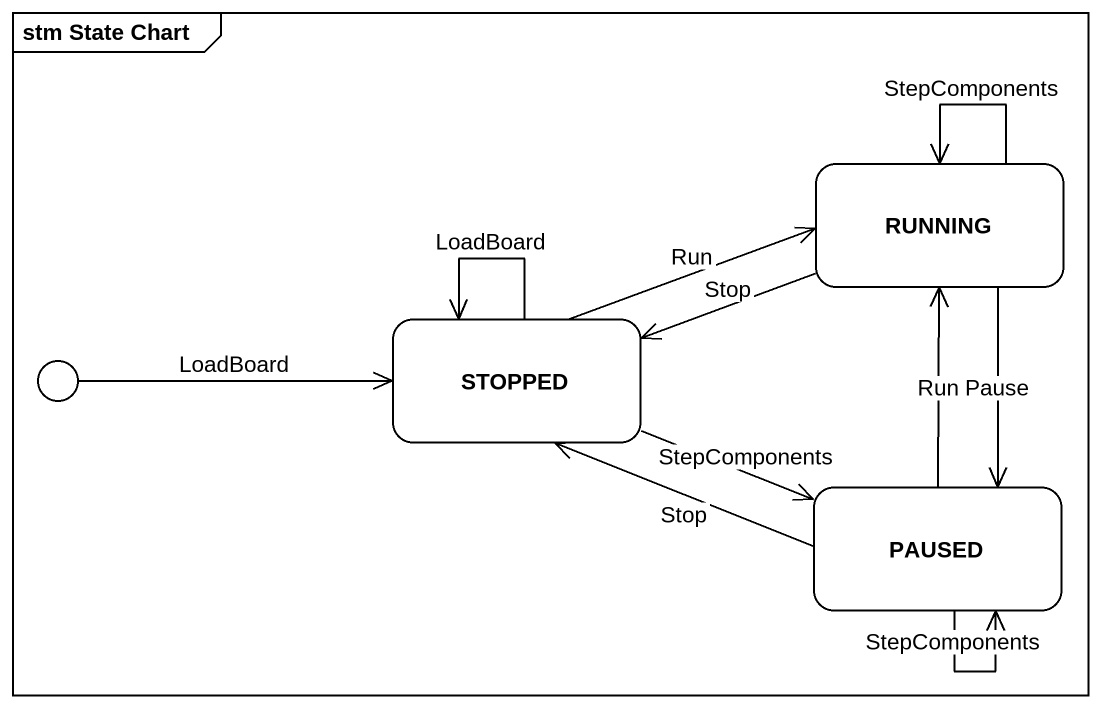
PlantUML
@startuml
mainframe stm State Chart
hide empty description
state RUNNING
state STOPPED
state entry1 <<choice>>
state PAUSED
RUNNING --> RUNNING : StepComponents
RUNNING -left-> STOPPED : Stop
RUNNING --> PAUSED : Pause
STOPPED -right-> RUNNING : Run
STOPPED --> STOPPED : LoadBoard
STOPPED -right-> PAUSED : StepComponents
entry1 -right-> STOPPED : LoadBoard
PAUSED -up-> RUNNING : Run
PAUSED -left-> STOPPED : Stop
PAUSED --> PAUSED : StepComponents
@enduml
